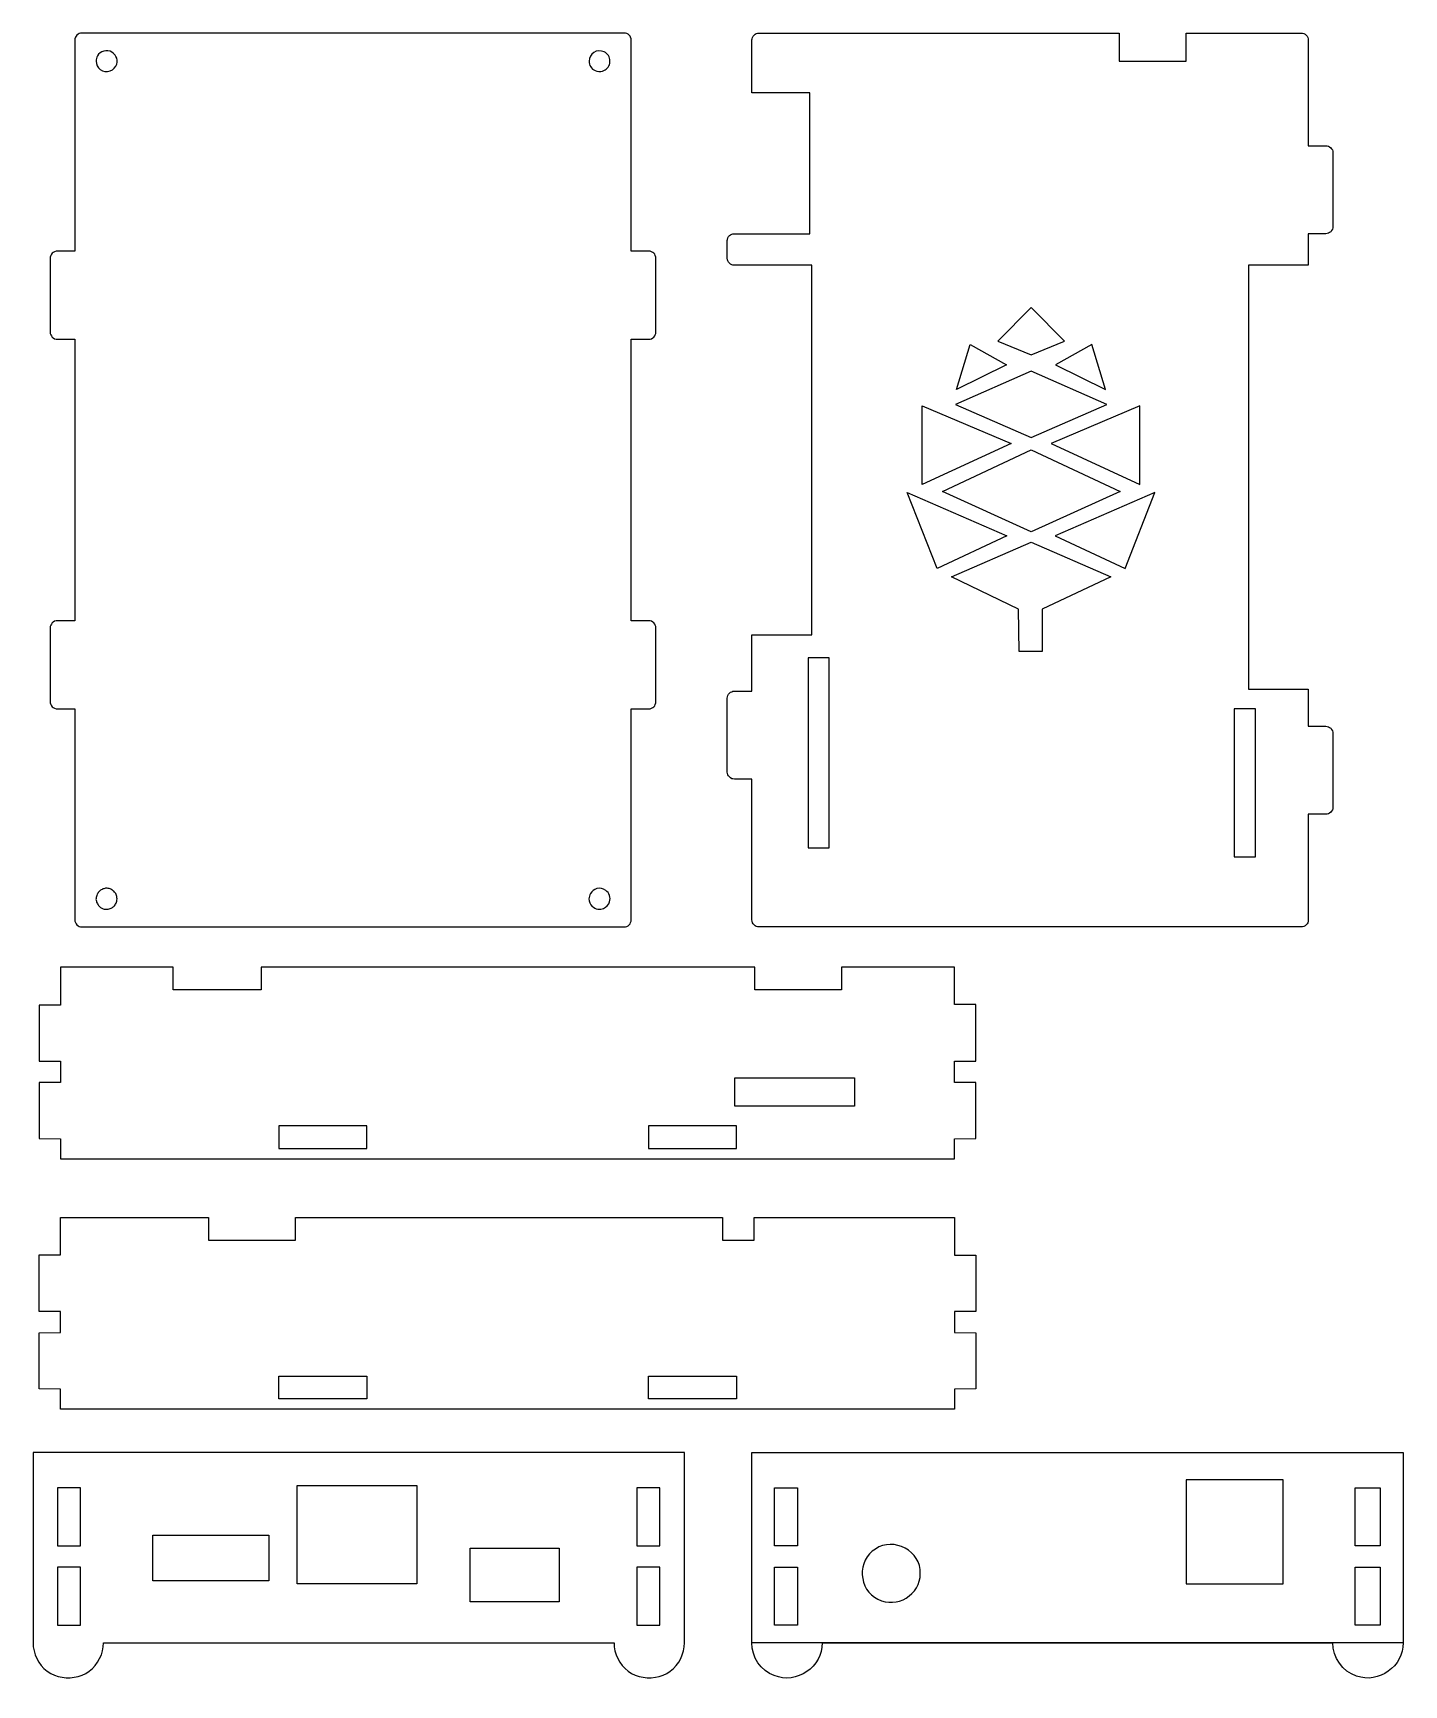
# Model space of a CAD drawing. Extents: x 0 to 195, y -1 to 234.
import ezdxf

# ---------------------------------------------------------------- set-up
doc = ezdxf.new("R2010")
doc.units = 0
for name, color, linetype in [('decoupe1', 7, 'CONTINUOUS'), ('decoupe2', 7, 'CONTINUOUS'), ('gravure', 7, 'CONTINUOUS')]:
    doc.layers.add(name, color=color, linetype=linetype)

msp = doc.modelspace()

# ---------------------------------------------------------------- linework, layer by layer
at = {"layer": 'decoupe1', "color": 7}
for points in [[(9.066599, 229.852443), (9.066599, 229.852443)], [(82.056322, 229.852443), (82.056322, 229.852443)], [(113.205849, 145.079229), (110.207238, 145.079229), (110.207238, 118.091737), (113.205849, 118.091737), (113.205849, 145.079229)], [(170.708632, 137.847284), (170.708632, 116.821737), (173.707243, 116.821737), (173.707243, 137.847284), (170.708632, 137.847284)], [(12.065211, 110.825227), (12.065211, 110.825227)], [(79.057711, 110.825227), (79.057711, 110.825227)], [(99.781523, 85.39222), (116.785412, 85.39222), (116.785412, 81.370554), (99.781523, 81.370554), (99.781523, 85.39222)], [(47.535134, 75.373332), (47.535134, 78.583609), (35.011523, 78.583609), (35.011523, 75.373332), (47.535134, 75.373332)], [(100.028467, 75.373332), (100.028467, 78.583609), (87.504856, 78.583609), (87.504856, 75.373332), (100.028467, 75.373332)], [(35.011523, 43.023609), (47.535134, 43.023609), (47.535134, 39.813332), (35.011523, 39.813332), (35.011523, 43.023609)], [(87.504856, 43.023609), (100.028467, 43.023609), (100.028467, 39.813332), (87.504856, 39.813332), (87.504856, 43.023609)], [(177.643326, 13.531384), (177.643326, 28.277495), (163.884993, 28.277495), (163.884993, 13.531384), (177.643326, 13.531384)], [(6.879179, 27.152846), (3.620821, 27.152846), (3.620821, 18.894258), (6.879179, 18.894258), (6.879179, 27.152846)], [(37.626839, 13.531384), (37.626839, 27.501384), (54.630728, 27.501384), (54.630728, 13.531384), (37.626839, 13.531384)], [(89.128461, 27.148228), (85.885933, 27.148228), (85.885942, 18.893547), (89.128449, 18.893547), (89.128461, 27.148228)], [(105.427119, 18.894002), (105.427119, 27.151175), (108.686353, 27.151175), (108.686353, 18.894002), (105.427119, 18.894002)], [(187.891583, 18.893612), (187.891583, 27.148649), (191.433582, 27.148649), (191.433582, 18.893612), (187.891583, 18.893612)], [(17.132709, 20.427755), (33.613315, 20.427755), (33.613315, 13.925211), (17.132709, 13.925211), (17.132709, 20.427755)], [(62.182992, 18.566994), (74.817008, 18.566994), (74.817008, 10.932978), (62.182992, 10.932978), (62.182992, 18.566994)], [(6.879179, 7.635756), (6.879179, 15.894344), (3.620821, 15.894344), (3.620821, 7.635756), (6.879179, 7.635756)], [(89.124764, 15.894592), (85.885978, 15.894589), (85.886097, 7.640836), (89.127998, 7.640836), (89.124764, 15.894592)], [(105.429303, 7.639598), (105.427045, 15.8946), (108.68628, 15.8946), (108.68628, 7.637424), (105.429303, 7.639598)], [(126.115554, 14.980237), (126.115554, 14.980237)], [(187.885501, 7.639953), (187.885501, 15.89499), (191.43337, 15.89499), (191.43337, 7.639953), (187.885501, 7.639953)]]:
    msp.add_lwpolyline(points, close=True, dxfattribs=at)
for points in [[(9.266032, 230.58131), (9.153806, 230.353613), (9.104005, 230.101645), (9.066599, 229.852443)], [(10.15574, 231.259942), (9.794391, 231.148887), (9.431228, 230.936628), (9.266032, 230.58131)], [(11.337224, 231.110928), (10.997956, 231.357224), (10.546827, 231.374524), (10.15574, 231.259942)], [(11.898925, 230.524047), (11.750665, 230.751772), (11.553971, 230.94834), (11.337224, 231.110928)], [(12.01292, 229.433089), (12.111238, 229.791398), (12.085883, 230.198335), (11.898925, 230.524047)], [(79.752178, 231.081436), (79.354614, 230.807878), (79.075931, 230.344554), (79.088941, 229.854165)], [(81.237694, 231.159217), (80.773777, 231.384204), (80.178285, 231.399275), (79.752178, 231.081436)], [(82.056322, 229.852443), (82.063942, 230.396116), (81.745268, 230.943458), (81.237694, 231.159217)], [(9.066599, 229.852443), (9.107366, 229.407802), (9.270265, 228.938015), (9.648158, 228.669847)], [(9.648158, 228.669847), (10.046605, 228.354097), (10.614128, 228.249534), (11.087965, 228.450109)], [(11.087965, 228.450109), (11.521442, 228.617354), (11.86746, 228.993979), (12.01292, 229.433089)], [(79.088941, 229.854165), (79.081829, 229.289692), (79.412238, 228.715624), (79.944402, 228.498284)], [(79.944402, 228.498284), (80.272866, 228.340522), (80.660549, 228.29277), (81.007446, 228.419516)], [(81.007446, 228.419516), (81.502359, 228.585265), (81.913009, 229.011872), (82.027851, 229.524501)], [(82.027851, 229.524501), (82.051332, 229.63262), (82.03962, 229.743618), (82.056322, 229.852443)], [(9.066599, 111.018515), (9.073824, 110.844477), (9.039337, 110.662542), (9.11677, 110.499235)], [(9.32036, 111.612999), (9.197522, 111.433616), (9.129453, 111.224602), (9.066599, 111.018515)], [(9.11677, 110.499235), (9.163009, 110.317498), (9.242825, 110.150453), (9.355934, 110.000988)], [(9.688603, 112.046955), (9.555691, 111.910797), (9.404544, 111.787895), (9.32036, 111.612999)], [(10.18939, 112.271091), (10.009687, 112.230301), (9.848417, 112.135441), (9.688603, 112.046955)], [(10.672506, 112.324891), (10.507584, 112.361611), (10.348142, 112.31157), (10.18939, 112.271091)], [(11.186763, 112.18919), (11.0205, 112.253342), (10.853664, 112.323892), (10.672506, 112.324891)], [(11.608437, 111.911068), (11.473495, 112.008974), (11.342242, 112.1251), (11.186763, 112.18919)], [(11.916132, 111.446604), (11.860295, 111.628242), (11.723931, 111.765512), (11.608437, 111.911068)], [(11.907547, 110.197982), (11.997573, 110.397451), (12.027734, 110.611892), (12.065211, 110.825227)], [(12.065211, 110.825227), (12.028053, 111.035443), (12.011281, 111.252096), (11.916132, 111.446604)], [(79.282433, 111.600646), (79.136312, 111.369566), (79.093807, 111.09119), (79.057711, 110.825227)], [(79.057711, 110.825227), (79.113732, 110.438252), (79.211076, 110.014394), (79.533639, 109.759383)], [(80.187198, 112.282241), (79.813053, 112.179123), (79.498937, 111.91667), (79.282433, 111.600646)], [(81.44493, 112.033976), (81.083375, 112.278632), (80.616043, 112.414126), (80.187198, 112.282241)], [(81.159115, 109.470425), (81.532974, 109.6694), (81.885123, 109.981334), (82.000075, 110.402952)], [(82.000075, 110.402952), (82.177564, 110.990942), (81.962037, 111.687303), (81.44493, 112.033976)], [(9.355934, 110.000988), (9.457743, 109.851766), (9.593895, 109.728875), (9.728247, 109.609639)], [(9.728247, 109.609639), (9.843478, 109.54481), (9.951801, 109.466061), (10.072516, 109.411096)], [(10.072516, 109.411096), (10.262702, 109.385752), (10.452085, 109.324084), (10.644987, 109.358715)], [(10.644987, 109.358715), (10.850314, 109.357022), (11.03935, 109.439682), (11.227346, 109.512004)], [(11.227346, 109.512004), (11.361532, 109.582204), (11.494789, 109.657388), (11.617891, 109.746125)], [(11.617891, 109.746125), (11.721484, 109.892254), (11.864491, 110.01762), (11.907547, 110.197982)], [(79.533639, 109.759383), (79.963771, 109.376289), (80.625681, 109.219377), (81.159115, 109.470425)], [(126.115554, 14.980237), (126.282201, 18.11797), (122.316425, 20.273112), (119.751127, 18.451195)], [(119.751127, 18.451195), (117.102847, 16.913287), (117.309778, 12.604002), (120.100284, 11.344794)], [(120.100284, 11.344794), (122.748366, 9.9148), (126.187904, 11.96136), (126.115554, 14.980237)]]:
    msp.add_open_spline(points, degree=3, dxfattribs=at)
at = {"layer": 'decoupe2', "color": 7}
for points in [[(3.563267, 202.829682), (3.386878, 202.829682), (3.175212, 202.759127), (2.998823, 202.653294), (2.857712, 202.54746), (2.751878, 202.406349), (2.646045, 202.22996), (2.575489, 202.018294), (2.575489, 201.841905), (2.575489, 191.329127), (2.575489, 191.152738), (2.646045, 190.941071), (2.751878, 190.79996), (2.857712, 190.623571), (2.998823, 190.517738), (3.175212, 190.411905), (3.386878, 190.341349), (3.563267, 190.341349), (6.067989, 190.341349), (6.067989, 150.336349), (3.563267, 150.336349), (3.386878, 150.336349), (3.175212, 150.265794), (2.998823, 150.15996), (2.857712, 150.054127), (2.751878, 149.877738), (2.646045, 149.736627), (2.575489, 149.52496), (2.575489, 149.348571), (2.575489, 138.835794), (2.575489, 138.659405), (2.646045, 138.447738), (2.751878, 138.271349), (2.857712, 138.130238), (2.998823, 138.024405), (3.175212, 137.918571), (3.386878, 137.848016), (3.563267, 137.848016), (6.067989, 137.848016), (6.067989, 107.826624), (6.067989, 107.650235), (6.138545, 107.473847), (6.244378, 107.297458), (6.350212, 107.121069), (6.526601, 107.015235), (6.667712, 106.909402), (6.879378, 106.874124), (7.055767, 106.838847), (84.067156, 106.838847), (84.278823, 106.874124), (84.455212, 106.909402), (84.631601, 107.015235), (84.772712, 107.121069), (84.913823, 107.297458), (84.984378, 107.473847), (85.054934, 107.650235), (85.054934, 107.826624), (85.054934, 137.848016), (87.559656, 137.848016), (87.771323, 137.848016), (87.947712, 137.918571), (88.124101, 138.024405), (88.265212, 138.130238), (88.406323, 138.271349), (88.476878, 138.447738), (88.547434, 138.659405), (88.582712, 138.835794), (88.582712, 149.348571), (88.547434, 149.52496), (88.476878, 149.736627), (88.406323, 149.877738), (88.265212, 150.054127), (88.124101, 150.15996), (87.947712, 150.265794), (87.771323, 150.336349), (87.559656, 150.336349), (85.054934, 150.336349), (85.054934, 190.341349), (87.559656, 190.341349), (87.771323, 190.341349), (87.947712, 190.411905), (88.124101, 190.517738), (88.265212, 190.623571), (88.406323, 190.79996), (88.476878, 190.941071), (88.547434, 191.152738), (88.582712, 191.329127), (88.582712, 201.841905), (88.547434, 202.018294), (88.476878, 202.22996), (88.406323, 202.406349), (88.265212, 202.54746), (88.124101, 202.653294), (87.947712, 202.759127), (87.771323, 202.829682), (87.559656, 202.829682), (85.054934, 202.829682), (85.054934, 232.851063), (85.054934, 233.027452), (84.984378, 233.239118), (84.913823, 233.380229), (84.772712, 233.556618), (84.631601, 233.662452), (84.455212, 233.768285), (84.278823, 233.803563), (84.067156, 233.838841), (7.055767, 233.838841), (6.879378, 233.803563), (6.667712, 233.768285), (6.526601, 233.662452), (6.350212, 233.556618), (6.244378, 233.380229), (6.138545, 233.239118), (6.067989, 233.027452), (6.067989, 232.851063), (6.067989, 202.829682), (3.563267, 202.829682)], [(154.375017, 229.851741), (163.864739, 229.851741), (163.864739, 233.838129), (180.233633, 233.838129), (180.410022, 233.802852), (180.586411, 233.767574), (180.7628, 233.661741), (180.939189, 233.555907), (181.045022, 233.379518), (181.150855, 233.203129), (181.186133, 233.026741), (181.221411, 232.850352), (181.221411, 217.822018), (183.726133, 217.822018), (183.902522, 217.822018), (184.114189, 217.751463), (184.2553, 217.680907), (184.431689, 217.539796), (184.537522, 217.398685), (184.643355, 217.222296), (184.713911, 217.045907), (184.713911, 216.834241), (184.713911, 206.321463), (184.713911, 206.145074), (184.643355, 205.968685), (184.537522, 205.792296), (184.431689, 205.615904), (184.2553, 205.510071), (184.114189, 205.404238), (183.902522, 205.36896), (183.726133, 205.333682), (181.221411, 205.333682), (181.221411, 200.853404), (172.719467, 200.853404), (172.719467, 140.59896), (181.221411, 140.59896), (181.221411, 135.342571), (183.726133, 135.342571), (183.902522, 135.307293), (184.114189, 135.272015), (184.2553, 135.166182), (184.431689, 135.060349), (184.537522, 134.88396), (184.643355, 134.707571), (184.713911, 134.531182), (184.713911, 134.354793), (184.713911, 123.842024), (184.713911, 123.630357), (184.643355, 123.453968), (184.537522, 123.277579), (184.431689, 123.136468), (184.2553, 122.995357), (184.114189, 122.924802), (183.902522, 122.854246), (183.726133, 122.854246), (181.221411, 122.854246), (181.221411, 107.825913), (181.186133, 107.649524), (181.150855, 107.437857), (181.045022, 107.296746), (180.939189, 107.120357), (180.7628, 107.014524), (180.586411, 106.908691), (180.410022, 106.873413), (180.233633, 106.838135), (103.222239, 106.838135), (103.010572, 106.873413), (102.834183, 106.908691), (102.657794, 107.014524), (102.516683, 107.120357), (102.375572, 107.296746), (102.305017, 107.437857), (102.234461, 107.649524), (102.199183, 107.825913), (102.199183, 127.828404), (99.729739, 127.828404), (99.518072, 127.863682), (99.341683, 127.89896), (99.165294, 128.004793), (99.024183, 128.145904), (98.883072, 128.287015), (98.777239, 128.463404), (98.741961, 128.639793), (98.706683, 128.85146), (98.706683, 139.32896), (98.741961, 139.540627), (98.777239, 139.717015), (98.883072, 139.893404), (99.024183, 140.034515), (99.165294, 140.175627), (99.341683, 140.246182), (99.518072, 140.316738), (99.729739, 140.352015), (102.199183, 140.352015), (102.199183, 148.324793), (110.701128, 148.324793), (110.701128, 200.853404), (99.729739, 200.853404), (99.518072, 200.853404), (99.341683, 200.92396), (99.165294, 200.994515), (99.024183, 201.135627), (98.883072, 201.276738), (98.777239, 201.453127), (98.741961, 201.629515), (98.706683, 201.841182), (98.706683, 204.345904), (98.741961, 204.522293), (98.777239, 204.73396), (98.883072, 204.910349), (99.024183, 205.05146), (99.165294, 205.157293), (99.341683, 205.263127), (99.518072, 205.333682), (99.729739, 205.333682), (110.454183, 205.333682), (110.454183, 225.336185), (102.199183, 225.336185), (102.199183, 232.850352), (102.234461, 233.026741), (102.305017, 233.203129), (102.375572, 233.379518), (102.516683, 233.555907), (102.657794, 233.661741), (102.834183, 233.767574), (103.010572, 233.802852), (103.222239, 233.838129), (154.375017, 233.838129), (154.375017, 229.851741)], [(131.002357, 76.749174), (134.000968, 76.768534), (134.000968, 84.753445), (131.002357, 84.757226), (131.002357, 87.755838), (134.000968, 87.765405), (134.000968, 95.821921), (131.002357, 95.797678), (131.002075, 101.126112), (114.952439, 101.126112), (114.945355, 97.915835), (102.624836, 97.915835), (102.633359, 101.126112), (32.50691, 101.126112), (32.506813, 97.915835), (20.018479, 97.915835), (20.018479, 101.126112), (4.002368, 101.126112), (4.002368, 95.74512), (1.003757, 95.74512), (1.003757, 87.763861), (4.002368, 87.755846), (4.002368, 84.757235), (1.003757, 84.753453), (1.003757, 76.768543), (4.002368, 76.749182), (4.002368, 73.891682), (131.002368, 73.891682), (131.002357, 76.749174)], [(0.16212, 4.570838), (0.267953, 3.971115), (0.409064, 3.441949), (0.656009, 2.912782), (0.938231, 2.383615), (1.291009, 1.925004), (1.679064, 1.501671), (2.137675, 1.113615), (2.631564, 0.796115), (3.160731, 0.549171), (3.689898, 0.337504), (4.254342, 0.231671), (4.818786, 0.161115), (5.418509, 0.161115), (5.982953, 0.231671), (6.547398, 0.337504), (7.111842, 0.549171), (7.641009, 0.796115), (8.09962, 1.113615), (8.558231, 1.501671), (8.946286, 1.925004), (9.299064, 2.383615), (9.581286, 2.912782), (9.828231, 3.441949), (10.00462, 3.971115), (10.075175, 4.570838), (10.110453, 5.135282), (82.641564, 5.135282), (82.641564, 4.570838), (82.747398, 3.971115), (82.923786, 3.441949), (83.170731, 2.912782), (83.452953, 2.383615), (83.805731, 1.925004), (84.193786, 1.501671), (84.652398, 1.113615), (85.111009, 0.796115), (85.640175, 0.549171), (86.20462, 0.337504), (86.769064, 0.231671), (87.333509, 0.161115), (87.897953, 0.161115), (88.497675, 0.231671), (89.06212, 0.337504), (89.591286, 0.549171), (90.120453, 0.796115), (90.614342, 1.113615), (91.072953, 1.501671), (91.461009, 1.925004), (91.813786, 2.383615), (92.096009, 2.912782), (92.307675, 3.441949), (92.484064, 3.971115), (92.589898, 4.570838), (92.625175, 5.135282), (92.625175, 32.15806), (0.126842, 32.15806), (0.126842, 5.135282), (0.16212, 4.570838)], [(102.18416, 5.135282), (102.18416, 32.15806), (194.682494, 32.15806), (194.682494, 5.135282)], [(184.698883, 5.135282), (112.167772, 5.135282)]]:
    msp.add_lwpolyline(points, close=True, dxfattribs=at)
msp.add_lwpolyline([(131.002357, 38.331674), (4.002357, 38.331674), (4.002357, 41.189174), (1.003746, 41.200096), (1.003746, 49.193309), (4.002357, 49.197232), (4.002357, 52.195843), (1.003746, 52.205411), (1.003746, 60.261929), (4.002357, 60.237686), (4.002357, 65.566121), (25.027913, 65.566121), (25.027066, 62.355843), (37.386046, 62.355843), (37.396331, 65.566121), (98.017415, 65.566121), (98.01755, 62.355843), (102.533106, 62.355843), (102.533106, 65.566121), (131.002272, 65.566121), (131.002272, 60.212859), (134.000883, 60.186246), (134.000883, 52.20449), (131.002272, 52.195854), (131.002272, 49.197243), (134.000883, 49.193462), (134.000883, 41.208551), (131.002272, 41.189191), (131.002272, 38.331691)], dxfattribs=at)
for points in [[(105.382517, 0.483385), (103.455563, 1.157746), (102.202883, 3.127418), (102.18416, 5.135282)], [(112.167772, 5.135282), (112.329234, 1.757161), (108.477169, -0.854253), (105.382517, 0.483385)], [(188.078045, 0.406462), (186.096758, 1.031782), (184.660091, 3.064877), (184.698883, 5.135282)], [(194.682494, 5.135282), (194.806293, 1.820605), (191.165768, -0.741256), (188.078045, 0.406462)]]:
    msp.add_open_spline(points, degree=3, dxfattribs=at)
at = {"layer": 'gravure', "color": 7}
for points in [[(141.87175, 194.850216), (137.141604, 190.08423), (141.87175, 188.113345), (146.601893, 190.08423), (141.87175, 194.850216)], [(138.359968, 186.702291), (131.264746, 183.190521), (133.199803, 189.569048), (138.359968, 186.702291)], [(145.341218, 186.702291), (152.436437, 183.190521), (150.501383, 189.569048), (145.341218, 186.702291)], [(131.121409, 181.053963), (141.871738, 176.359651), (152.62208, 181.053963), (141.871738, 185.819937), (131.121409, 181.053963)], [(126.391263, 180.861273), (139.00499, 175.521947), (126.391263, 169.716769), (126.391263, 180.861273)], [(157.309923, 180.861273), (144.696196, 175.521947), (157.309923, 169.716769), (157.309923, 180.861273)], [(154.485466, 168.691077), (141.871738, 162.957561), (129.258022, 168.691077), (141.871738, 174.639594), (154.485466, 168.691077)], [(138.431639, 162.406539), (128.505491, 157.748063), (124.277037, 168.570066), (138.431639, 162.406539)], [(145.269547, 162.406539), (155.195695, 157.748063), (159.424149, 168.570066), (145.269547, 162.406539)], [(140.146362, 145.972039), (140.074683, 151.992228), (130.542723, 156.579039), (141.866407, 161.524185), (153.190091, 156.579039), (143.443124, 151.992228), (143.443124, 145.972039), (140.146362, 145.972039)]]:
    msp.add_lwpolyline(points, close=True, dxfattribs=at)

doc.saveas('drawing.dxf')
